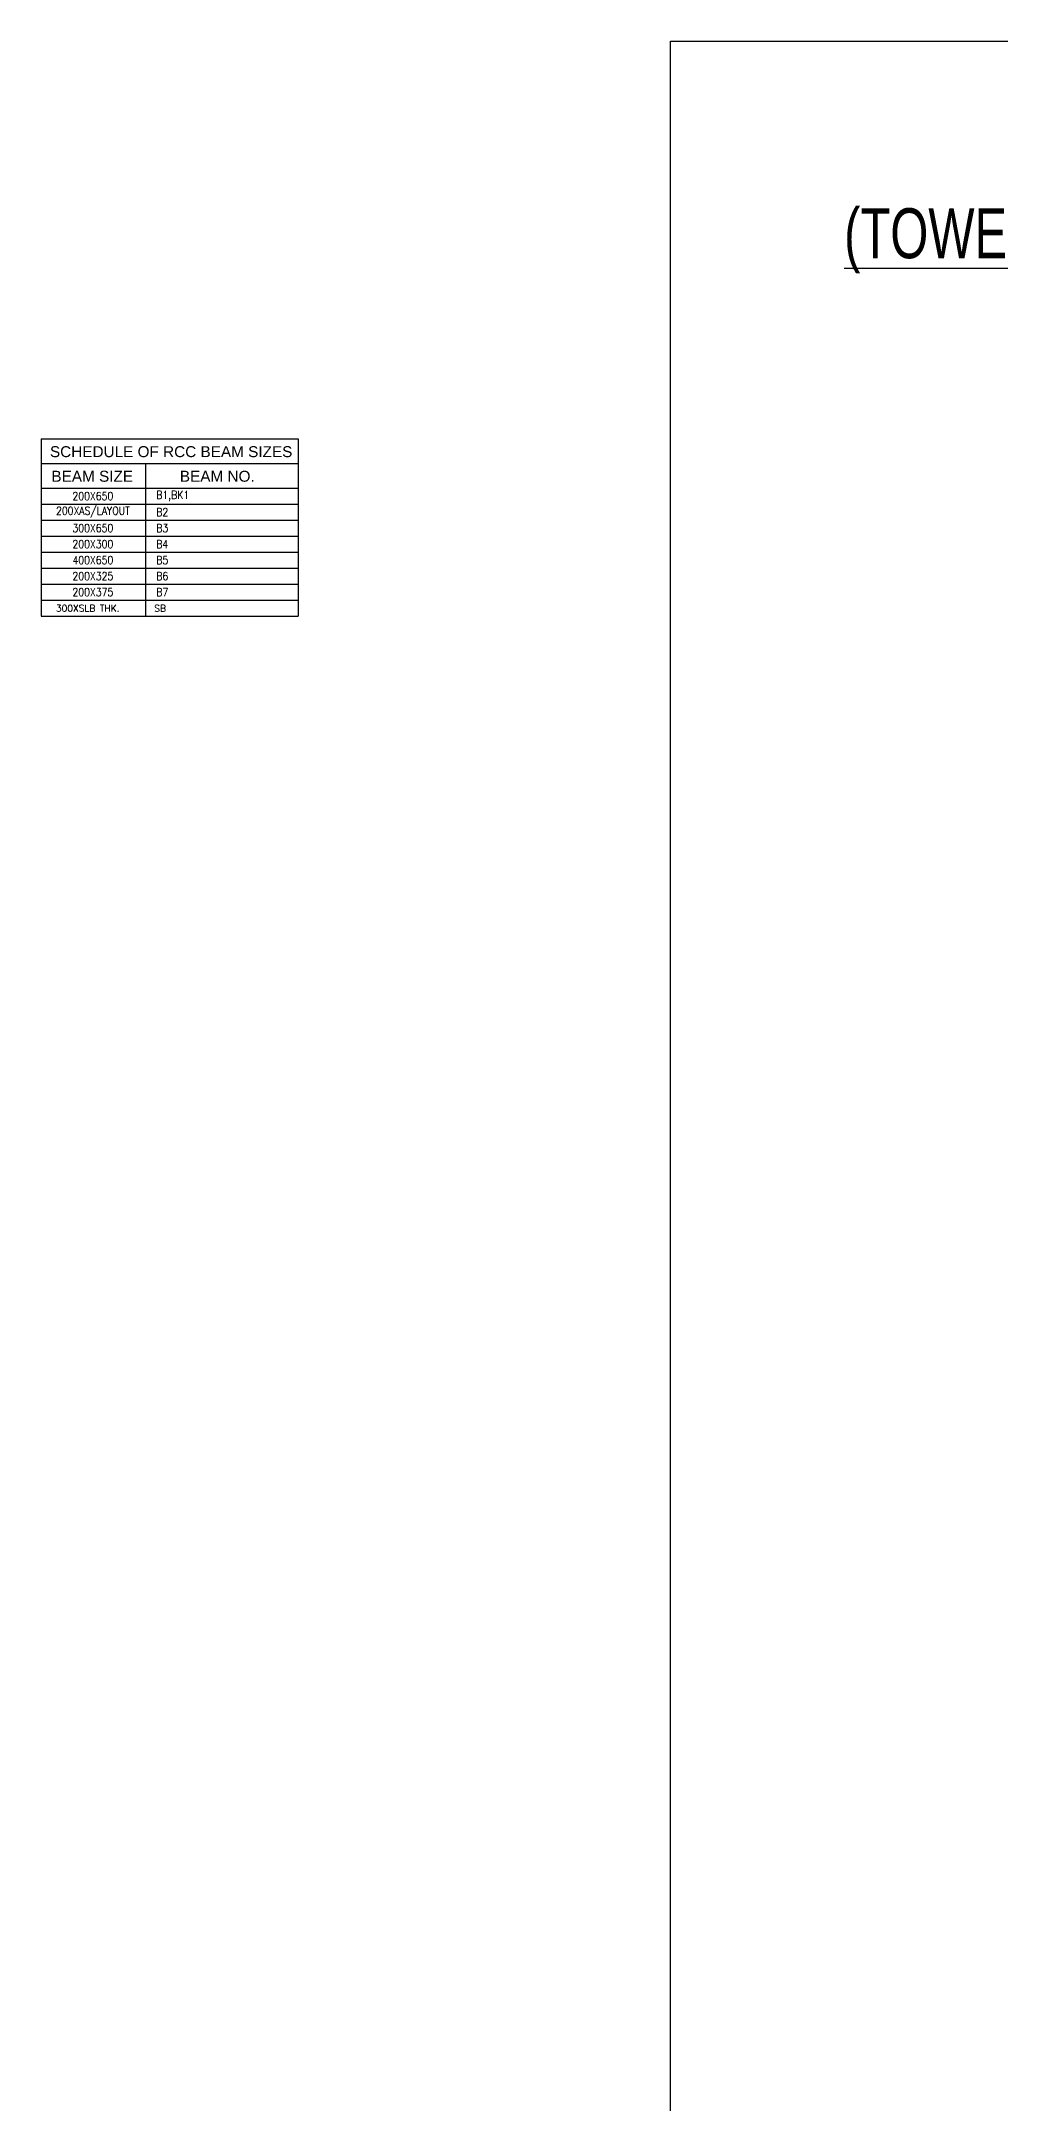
# Model space of a CAD drawing. Header units: millimetres. Extents: x 1078357 to 1340092, y -4684019 to -4550360.
# Drawn here: x 1078357 to 1107126, y -4612225 to -4550360 of the extents above; entities that cross this region are included whole.
import ezdxf

# ---------------------------------------------------------------- set-up
doc = ezdxf.new("R2010")
doc.units = ezdxf.units.MM
doc.layers.add('Boundary', color=40, linetype='Continuous', lineweight=30)
doc.layers.add('G-ANNO-SCHD', color=231, linetype='Continuous')
doc.layers.add('S TEXT', color=7, linetype='Continuous')
doc.styles.add('ARIAL', font='arial.ttf')
doc.styles.add('ROMANS', font='romans.shx', dxfattribs={"width": 0.85})
doc.styles.add('SANSSERIF', font='sas_____.pfb')

msp = doc.modelspace()

# ---------------------------------------------------------------- linework, layer by layer
at = {"layer": 'Boundary', "ltscale": 700, "elevation": 0}
msp.add_lwpolyline([(1097224.7, -4550360.4), (1340091.7, -4550360.4), (1340091.7, -4684019.2), (1097224.7, -4684019.2)], close=True, dxfattribs=at)
at = {"layer": 'G-ANNO-SCHD'}
for p, q in [((1078357.2, -4562288.4, 0), (1086059.9, -4562288.4, 0)), ((1078357.2, -4562288.4, 0), (1078357.2, -4567603.5, 0)), ((1086059.9, -4562288.4, 0), (1086059.9, -4567603.5, 0)), ((1078357.2, -4563026, 0), (1086059.9, -4563026, 0)), ((1081478.5, -4563026, 0), (1081478.5, -4567603.5, 0)), ((1078357.2, -4563763.5, 0), (1086059.9, -4563763.5, 0)), ((1078357.2, -4564243.5, 0), (1086059.9, -4564243.5, 0)), ((1078357.2, -4564723.5, 0), (1086059.9, -4564723.5, 0)), ((1078357.2, -4565203.5, 0), (1086059.9, -4565203.5, 0)), ((1078357.2, -4565683.5, 0), (1086059.9, -4565683.5, 0)), ((1078357.2, -4566163.5, 0), (1086059.9, -4566163.5, 0)), ((1078357.2, -4566163.5, 0), (1086059.9, -4566163.5, 0)), ((1078357.2, -4566643.5, 0), (1086059.9, -4566643.5, 0)), ((1078357.2, -4566643.5, 0), (1086059.9, -4566643.5, 0)), ((1078357.2, -4567123.5, 0), (1086059.9, -4567123.5, 0)), ((1078357.2, -4567603.5, 0), (1086059.9, -4567603.5, 0))]:
    msp.add_line(p, q, dxfattribs=at)

# ---------------------------------------------------------------- texts
at = {"layer": 'G-ANNO-SCHD', "ltscale": 700, "transparency": 33554687, "style": 'ROMANS'}
for s, p in [('300XSLB THK.', (1078795.2, -4567469.4, 0)), ('SB', (1081743.5, -4567469.4, 0))]:
    msp.add_text(s, height=200, rotation=359.999056, dxfattribs=at).set_placement(p)
at = {"layer": 'G-ANNO-SCHD', "attachment_point": 5, "style": 'ARIAL'}
for s, insert, char_height, width in [('SCHEDULE OF RCC BEAM SIZES ', (1082252.2, -4562673, 0), 328.615, 7287.543), ('BEAM SIZE', (1079885.8, -4563410.5, 0), 328.62, 5156.386), ('BEAM NO.', (1083635, -4563410.5, 0), 328.62, 7287.543)]:
    msp.add_mtext(s, dxfattribs=dict(at, insert=insert, char_height=char_height, width=width))
at = {"layer": 'G-ANNO-SCHD', "ltscale": 500, "transparency": 33554687, "char_height": 240, "attachment_point": 5, "style": 'ROMANS'}
for s, insert, width in [('200XAS/LAYOUT', (1079905.1, -4564483.5, 0), 3835.363), ('\\pxql;B2', (1085448.8, -4564483.5, 0), 7287.543), ('200X300', (1079905.1, -4565443.5, 0), 3835.363), ('\\pxql;B4', (1085448.8, -4565443.5, 0), 7287.543), ('400X650', (1079905.1, -4565923.5, 0), 3835.363), ('\\pxql;B5', (1085448.8, -4565923.5, 0), 7287.543)]:
    msp.add_mtext(s, dxfattribs=dict(at, insert=insert, width=width))
at = {"layer": 'G-ANNO-SCHD', "ltscale": 700, "transparency": 33554687, "char_height": 240, "attachment_point": 5, "style": 'ROMANS'}
for s, insert, width in [('200X650', (1079905.1, -4564003.5, 0), 3835.363), ('\\pxql;B1,BK1', (1085448.8, -4564003.5, 0), 7287.543), ('300X650', (1079905.1, -4564963.5, 0), 3835.363), ('\\pxql;B3', (1085448.8, -4564963.5, 0), 7287.543), ('200X325', (1079905.1, -4566403.5, 0), 3835.363), ('200X375', (1079905.1, -4566883.5, 0), 3835.363), ('\\pxql;B6', (1085448.8, -4566403.5, 0), 7287.543), ('\\pxql;B7', (1085448.8, -4566883.5, 0), 7287.543)]:
    msp.add_mtext(s, dxfattribs=dict(at, insert=insert, width=width))
at = {"layer": 'S TEXT', "color": 1, "extrusion": (-1.33677e-08, 3.74197e-09, 1), "style": 'SANSSERIF', "width": 0.7}
msp.add_text('%%U(TOWER 1)- GROUND FLOOR ROOF SLAB', height=1500, dxfattribs=at).set_placement((1102430.4, -4556869.4, 0.2))

doc.saveas('drawing.dxf')
